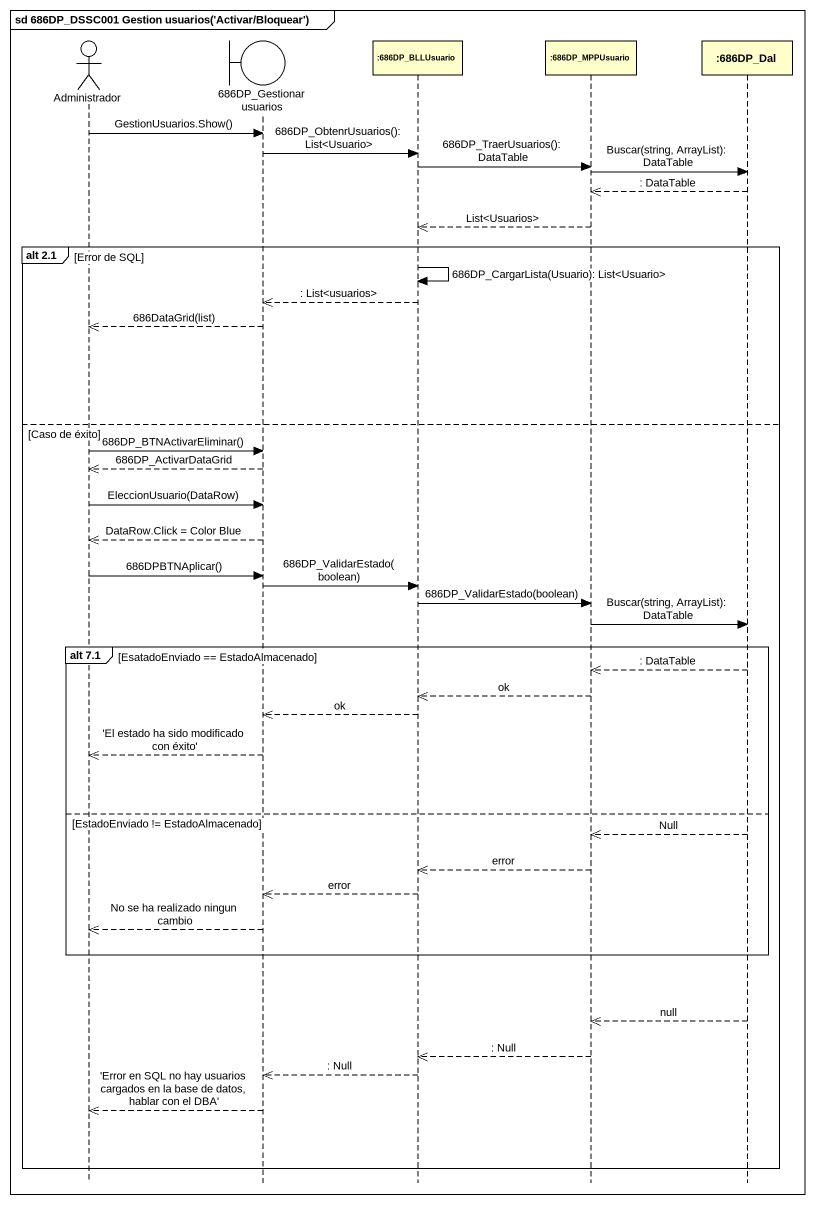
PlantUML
@startuml
mainframe sd 686DP_DSSC001 Gestion usuarios('Activar/Bloquear')
hide footbox
actor Administrador
boundary "686DP_Gestionar usuarios" as b686DP_Gestionar_usuarios
participant ":686DP_BLLUsuario" as o686DP_BLLUsuario
participant ":686DP_MPPUsuario" as o686DP_MPPUsuario
participant ":686DP_Dal" as o686DP_Dal

Administrador -> b686DP_Gestionar_usuarios : GestionUsuarios.Show()
b686DP_Gestionar_usuarios -> o686DP_BLLUsuario : 686DP_ObtenrUsuarios(): List<Usuario>
o686DP_BLLUsuario -> o686DP_MPPUsuario : 686DP_TraerUsuarios(): DataTable
o686DP_MPPUsuario -> o686DP_Dal : Buscar(string, ArrayList): DataTable
o686DP_Dal -->> o686DP_MPPUsuario : : DataTable
o686DP_MPPUsuario -->> o686DP_BLLUsuario : List<Usuarios>
group alt 2.1 [Error de SQL]
  o686DP_BLLUsuario -> o686DP_BLLUsuario : 686DP_CargarLista(Usuario): List<Usuario>
  o686DP_BLLUsuario -->> b686DP_Gestionar_usuarios : : List<usuarios>
  b686DP_Gestionar_usuarios -->> Administrador : 686DataGrid(list)
else Caso de éxito
  Administrador -> b686DP_Gestionar_usuarios : 686DP_BTNActivarEliminar()
  b686DP_Gestionar_usuarios -->> Administrador : 686DP_ActivarDataGrid
  Administrador -> b686DP_Gestionar_usuarios : EleccionUsuario(DataRow)
  b686DP_Gestionar_usuarios -->> Administrador : DataRow.Click = Color Blue
  Administrador -> b686DP_Gestionar_usuarios : 686DPBTNAplicar()
  b686DP_Gestionar_usuarios -> o686DP_BLLUsuario : 686DP_ValidarEstado(boolean)
  o686DP_BLLUsuario -> o686DP_MPPUsuario : 686DP_ValidarEstado(boolean)
  o686DP_MPPUsuario -> o686DP_Dal : Buscar(string, ArrayList): DataTable
  group alt 7.1 [EsatadoEnviado == EstadoAlmacenado]
    o686DP_Dal -->> o686DP_MPPUsuario : : DataTable
    o686DP_MPPUsuario -->> o686DP_BLLUsuario : ok
    o686DP_BLLUsuario -->> b686DP_Gestionar_usuarios : ok
    b686DP_Gestionar_usuarios -->> Administrador : 'El estado ha sido modificado con éxito'
  else EstadoEnviado != EstadoAlmacenado
    o686DP_Dal -->> o686DP_MPPUsuario : Null
    o686DP_MPPUsuario -->> o686DP_BLLUsuario : error
    o686DP_BLLUsuario -->> b686DP_Gestionar_usuarios : error
    b686DP_Gestionar_usuarios -->> Administrador : No se ha realizado ningun cambio
  end
  o686DP_Dal -->> o686DP_MPPUsuario : null
  o686DP_MPPUsuario -->> o686DP_BLLUsuario : : Null
  o686DP_BLLUsuario -->> b686DP_Gestionar_usuarios : : Null
  b686DP_Gestionar_usuarios -->> Administrador : 'Error en SQL no hay usuarios cargados en la base de datos, hablar con el DBA'
end
@enduml
